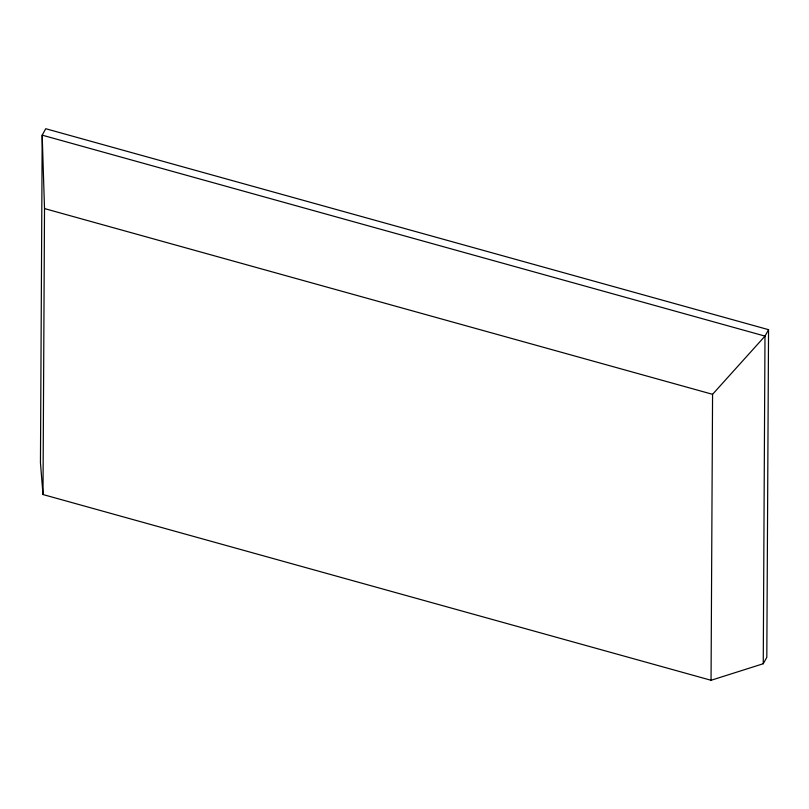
<?xml version="1.0" encoding="UTF-8"?>
<svg xmlns="http://www.w3.org/2000/svg" width="809" height="809" viewBox="0 0 809 809"><rect width="100%" height="100%" fill="white"/><g stroke="black" fill="none" stroke-linecap="round" stroke-linejoin="round"><path stroke-width="1.21" d="M42.998 494.542L44.515 208.58L42.189 135.154L45.749 128.722L768.55 329.678L766.811 657.302L763.251 663.734L711.05 680.278L42.998 494.542L40.45 462.778L42.189 135.154L764.99 336.109L763.251 663.734M711.05 680.278L712.567 394.317L764.99 336.109L768.55 329.678M44.515 208.58L712.567 394.317"/></g></svg>
